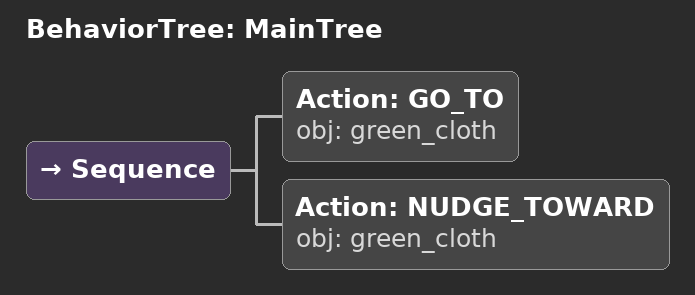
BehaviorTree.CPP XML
<root main_tree_to_execute="MainTree">
  <BehaviorTree ID="MainTree">
    <Sequence>
      <!-- Go to green_cloth -->
      <Action ID="GO_TO" obj="green_cloth" />
      <!-- Nudge toward green_cloth -->
      <Action ID="NUDGE_TOWARD" obj="green_cloth" />
    </Sequence>
  </BehaviorTree>
</root>
